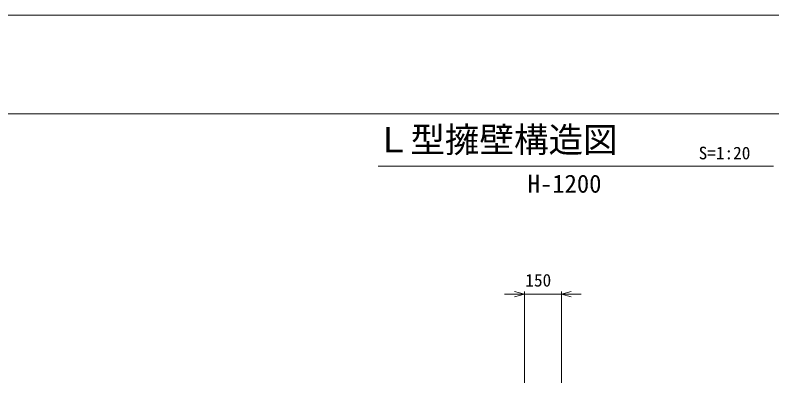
# Model space of a CAD drawing. Units: millimetres, scale not verified, with parts at other scales. Extents: x 0 to 252300, y 59400 to 118800.
# Drawn here: x 26847 to 42188, y 111344 to 118800 of the extents above; entities that cross this region are included whole.
import ezdxf
from ezdxf.enums import TextEntityAlignment as Align

# ---------------------------------------------------------------- set-up
doc = ezdxf.new("R2010")
doc.units = ezdxf.units.MM
doc.header["$LTSCALE"] = 300
for name, color, linetype, lineweight in [('0_2', 1, 'Continuous', 18), ('D-STR-DIM', 7, 'Continuous', 18), ('D-TTL(外枠）', 2, 'Continuous', 18), ('D-TTL-LINE', 7, 'Continuous', 18), ('DEFPOINTS_3', 7, 'Continuous', 18)]:
    doc.layers.add(name, color=color, linetype=linetype, lineweight=lineweight)
doc.layers.add('D-TTL-TXT', color=1, linetype='Continuous')
doc.styles.add('ＭＳ ゴシック', font='')
doc.styles.get('ＭＳ ゴシック').set_extended_font_data('MS Gothic')

msp = doc.modelspace()

# ---------------------------------------------------------------- linework, layer by layer
at = {"layer": '0_2'}
for p, q in [((36970.1, 113197.9), (37170.1, 113144.4)), ((37170.1, 113144.4), (36970.1, 113090.8)), ((37170.1, 113144.4), (36970.1, 113144.4)), ((37920.1, 113144.4), (38120.1, 113197.9)), ((38120.1, 113090.8), (37920.1, 113144.4)), ((37920.1, 113144.4), (38120.1, 113144.4))]:
    msp.add_line(p, q, dxfattribs=at)
at = {"layer": 'D-STR-DIM'}
for p, q in [((36970.1, 113144.4), (36770.1, 113144.4)), ((37170.1, 111344.4), (37170.1, 113194.4)), ((37170.1, 113144.4), (37920.1, 113144.4)), ((37920.1, 111344.4), (37920.1, 113194.4)), ((38120.1, 113144.4), (38320.1, 113144.4))]:
    msp.add_line(p, q, dxfattribs=at)
at = {"layer": 'D-TTL(外枠）'}
msp.add_line((2300, 116800), (81800, 116800), dxfattribs=at)
at = {"layer": 'D-TTL-LINE'}
msp.add_line((34204, 115735.2), (42223.3, 115735.2), dxfattribs=at)
at = {"layer": 'DEFPOINTS_3'}
msp.add_line((0, 118800), (84100, 118800), dxfattribs=at)

# ---------------------------------------------------------------- texts
at = {"layer": 'D-STR-DIM', "color": 1, "style": 'ＭＳ ゴシック'}
msp.add_text('150', height=256.6, dxfattribs=at).set_placement((37190.6, 113219.4), align=Align.BOTTOM_LEFT)
at = {"layer": 'D-TTL-TXT', "style": 'ＭＳ ゴシック'}
for s, height, p in [('Ｌ型擁壁構造図', 513.2, (34159.6, 115863.1)), ('S=1:20', 256.6, (40704, 115799.1)), ('H-1200', 366.6, (37237.1, 115089.8))]:
    msp.add_text(s, height=height, dxfattribs=at).set_placement(p, align=Align.BOTTOM_LEFT)

doc.saveas('drawing.dxf')
